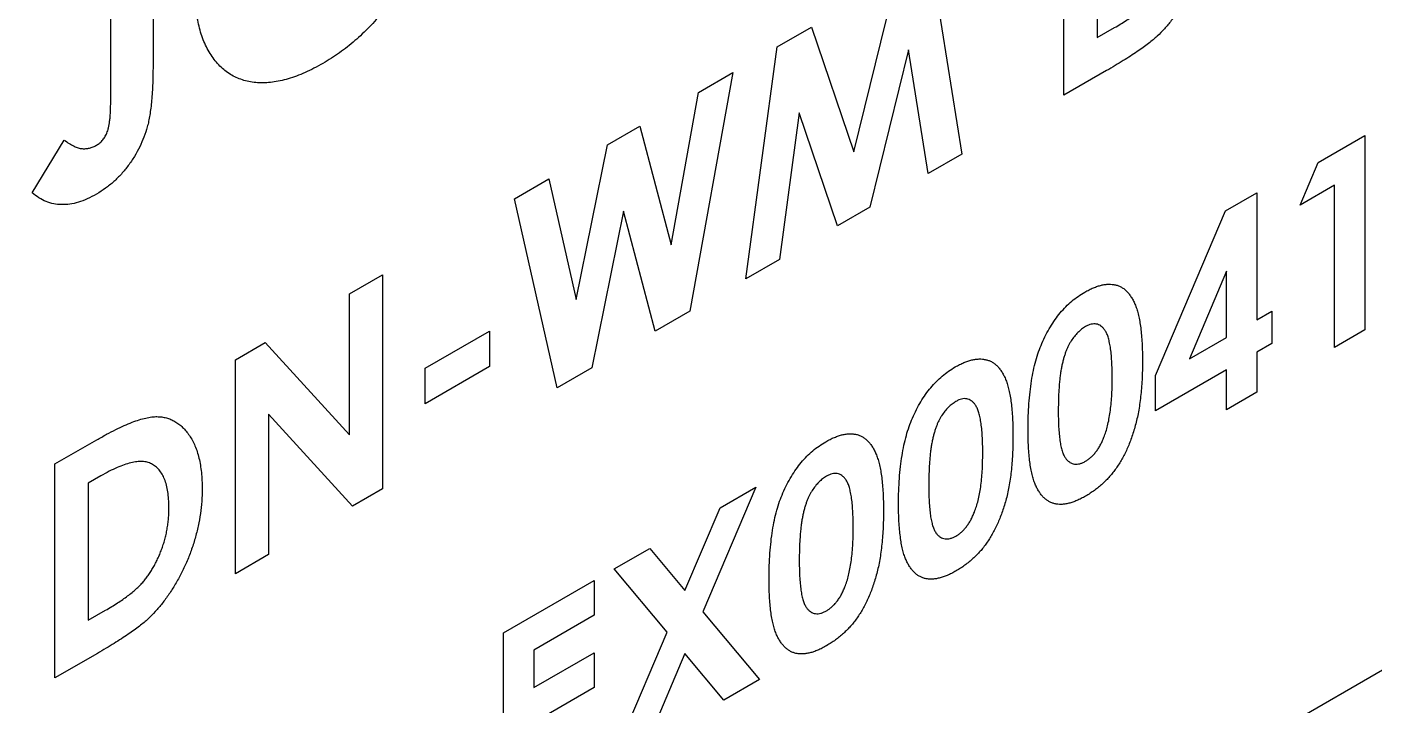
# Model space of a CAD drawing. Extents: x -3.9 to 19, y -12.2 to 0.
# Drawn here: x 12.648 to 13.827, y -10.62 to -10.027 of the extents above; entities that cross this region are included whole.
import ezdxf

# ---------------------------------------------------------------- set-up
doc = ezdxf.new("R2010")
doc.units = 0
doc.header["$LTSCALE"] = 0.5
doc.header["$MEASUREMENT"] = 0
doc.layers.add('Jig', color=41, linetype='CONTINUOUS', lineweight=13)

msp = doc.modelspace()

# ---------------------------------------------------------------- linework, layer by layer
at = {"layer": 'Jig', "linetype": 'Continuous', "lineweight": 25, "transparency": 16777216}
for p, q in [((12.758712, -9.90064), (12.758712, -10.058742)), ((13.555805, -10.08691), (13.555805, -9.899788)), ((12.721695, -10.090035), (12.721695, -9.922009)), ((13.584889, -9.916583), (13.584889, -10.036533)), ((13.439076, -9.967174), (13.466473, -10.13848)), ((13.371947, -10.136447), (13.40918, -9.984432)), ((13.304786, -10.044697), (13.334975, -10.02727)), ((13.334975, -10.02727), (13.371947, -10.136447)), ((13.584889, -10.036533), (13.600081, -10.027763)), ((13.277422, -10.247617), (13.304786, -10.044697)), ((13.419729, -10.047276), (13.386035, -10.184915)), ((13.437031, -10.155476), (13.419729, -10.047276)), ((13.593005, -10.065435), (13.555805, -10.08691)), ((13.265996, -10.067091), (13.228504, -10.275857)), ((13.235905, -10.084462), (13.265996, -10.067091)), ((13.211981, -10.217735), (13.235905, -10.084462)), ((13.324165, -10.102444), (13.306896, -10.230602)), ((13.357665, -10.201293), (13.324165, -10.102444)), ((13.156376, -10.130373), (13.184649, -10.114051)), ((13.184649, -10.114051), (13.211981, -10.217735)), ((13.778113, -10.145696), (13.818984, -10.122102)), ((13.818984, -10.122102), (13.818984, -10.292213)), ((12.652949, -10.172228), (12.68096, -10.126145)), ((13.128882, -10.265708), (13.156376, -10.130373)), ((13.466473, -10.13848), (13.437031, -10.155476)), ((13.762325, -10.183162), (13.778113, -10.145696)), ((13.074867, -10.177427), (13.104893, -10.160093)), ((13.104893, -10.160093), (13.128882, -10.265708)), ((13.696991, -10.188165), (13.724553, -10.172254)), ((13.724553, -10.172254), (13.724553, -10.28348)), ((13.792543, -10.165717), (13.762325, -10.183162)), ((13.792543, -10.307476), (13.792543, -10.165717)), ((11.904866, -11.703409), (14.556491, -10.172659)), ((13.112424, -10.342868), (13.074867, -10.177427)), ((13.170431, -10.188419), (13.14258, -10.325459)), ((13.19812, -10.293396), (13.170431, -10.188419)), ((13.386035, -10.184915), (13.357665, -10.201293)), ((13.635788, -10.332167), (13.696991, -10.188165)), ((13.306896, -10.230602), (13.277422, -10.247617)), ((13.698112, -10.240848), (13.665504, -10.317568)), ((13.698112, -10.298744), (13.698112, -10.240848)), ((12.930482, -10.260779), (12.959567, -10.243988)), ((12.959567, -10.243988), (12.959567, -10.43111)), ((12.930482, -10.383915), (12.930482, -10.260779)), ((13.228504, -10.275857), (13.19812, -10.293396)), ((13.724553, -10.28348), (13.737773, -10.275848)), ((13.737773, -10.275848), (13.737773, -10.3042)), ((12.996961, -10.325558), (13.053054, -10.293177)), ((13.053054, -10.293177), (13.053054, -10.324364)), ((13.665504, -10.317568), (13.698112, -10.298744)), ((13.818984, -10.292213), (13.792543, -10.307476)), ((12.830763, -10.318345), (12.856959, -10.303223)), ((12.856959, -10.303223), (12.930482, -10.383915)), ((13.737773, -10.3042), (13.724553, -10.311832)), ((13.724553, -10.311832), (13.724553, -10.346727)), ((12.830763, -10.505467), (12.830763, -10.318345)), ((13.053054, -10.324364), (12.996961, -10.356745)), ((12.996961, -10.356745), (12.996961, -10.325558)), ((13.14258, -10.325459), (13.112424, -10.342868)), ((13.698112, -10.327096), (13.635788, -10.363075)), ((13.635788, -10.363075), (13.635788, -10.332167)), ((13.698112, -10.36199), (13.698112, -10.327096)), ((13.724553, -10.346727), (13.698112, -10.36199)), ((12.859848, -10.365916), (12.859848, -10.488677)), ((12.933176, -10.446345), (12.859848, -10.365916)), ((12.672874, -10.409493), (12.709522, -10.388336)), ((12.672874, -10.596615), (12.672874, -10.409493)), ((12.71306, -10.41988), (12.701959, -10.426288)), ((12.701959, -10.426288), (12.701959, -10.546238)), ((12.959567, -10.43111), (12.933176, -10.446345)), ((13.286157, -10.429696), (13.239708, -10.538772)), ((13.254965, -10.447703), (13.286157, -10.429696)), ((13.224127, -10.52013), (13.254965, -10.447703)), ((12.859848, -10.488677), (12.830763, -10.505467)), ((13.162186, -10.501263), (13.193349, -10.483273)), ((13.193349, -10.483273), (13.224127, -10.52013)), ((13.208546, -10.556727), (13.162186, -10.501263)), ((13.065424, -10.557123), (13.144746, -10.511331)), ((13.144746, -10.511331), (13.144746, -10.541864)), ((12.701959, -10.546238), (12.71715, -10.537468)), ((13.144746, -10.541864), (13.091865, -10.572391)), ((13.239708, -10.538772), (13.289226, -10.598036)), ((13.065424, -10.727234), (13.065424, -10.557123)), ((13.158911, -10.673265), (13.208546, -10.556727)), ((13.091865, -10.572391), (13.091865, -10.605105)), ((12.710074, -10.57514), (12.672874, -10.596615)), ((13.091865, -10.605105), (13.144746, -10.574577)), ((13.144746, -10.574577), (13.144746, -10.60511)), ((13.224127, -10.575368), (13.190103, -10.655258)), ((13.258063, -10.616025), (13.224127, -10.575368)), ((13.144746, -10.60511), (13.091865, -10.635638)), ((13.289226, -10.598036), (13.258063, -10.616025))]:
    msp.add_line(p, q, dxfattribs=at)
for points, knots in [([(13.009899, -9.881819), (13.009861, -9.88445), (13.009787, -9.889708), (13.009109, -9.897864), (13.007984, -9.906174), (13.006448, -9.914611), (13.004522, -9.9232), (13.002066, -9.931949), (12.99919, -9.940846), (12.995967, -9.949816), (12.992346, -9.958728), (12.988447, -9.967439), (12.984327, -9.975903), (12.979894, -9.98409), (12.97522, -9.992005), (12.970293, -9.999634), (12.965097, -10.006991), (12.95966, -10.014098), (12.95395, -10.020871), (12.947998, -10.027332), (12.941815, -10.03347), (12.935383, -10.039289), (12.928715, -10.044763), (12.921812, -10.049863), (12.914669, -10.054743), (12.909825, -10.057623), (12.907358, -10.05909)], [0, 0, 0, 0, 0.04195372, 0.08383258, 0.12532245, 0.16681547, 0.20847518, 0.25064342, 0.29309367, 0.33644235, 0.37959375, 0.42165642, 0.4629884, 0.50371807, 0.54386324, 0.58360823, 0.62314292, 0.66301274, 0.70293171, 0.74288752, 0.78365169, 0.82485059, 0.86692569, 0.91006572, 0.95421246, 1, 1, 1, 1]), ([(13.684609, -9.921616), (13.684536, -9.925185), (13.684394, -9.932212), (13.683195, -9.943097), (13.681255, -9.953986), (13.678528, -9.964832), (13.675147, -9.975474), (13.671108, -9.985762), (13.666471, -9.995619), (13.661288, -10.004977), (13.655677, -10.013689), (13.649846, -10.021742), (13.643738, -10.028964), (13.638356, -10.034414), (13.633689, -10.038566), (13.629591, -10.041793), (13.624937, -10.04527), (13.619683, -10.048914), (13.613851, -10.052825), (13.607419, -10.056834), (13.600407, -10.061127), (13.595537, -10.063961), (13.593005, -10.065435)], [0, 0, 0, 0, 0.06577295, 0.1294779, 0.19143009, 0.25244567, 0.31178696, 0.36881755, 0.42409152, 0.47849211, 0.53139374, 0.58200397, 0.63120127, 0.67950301, 0.70556137, 0.73522172, 0.76913249, 0.80685832, 0.84892977, 0.89511666, 0.9454698, 1, 1, 1, 1]), ([(13.600081, -10.027763), (13.601889, -10.026716), (13.605365, -10.024702), (13.610385, -10.021454), (13.615026, -10.018423), (13.619277, -10.015301), (13.623169, -10.012311), (13.626647, -10.009268), (13.629785, -10.00637), (13.632542, -10.003394), (13.635068, -10.000378), (13.637406, -9.997203), (13.639664, -9.993874), (13.641798, -9.990354), (13.643816, -9.98667), (13.645708, -9.982816), (13.647497, -9.978785), (13.649139, -9.974588), (13.650638, -9.970256), (13.651969, -9.965839), (13.653072, -9.961338), (13.653989, -9.956768), (13.654645, -9.952136), (13.655187, -9.947388), (13.655466, -9.942592), (13.655504, -9.939417), (13.655524, -9.937806)], [0, 0, 0, 0, 0.06261465, 0.12042881, 0.17419949, 0.22372466, 0.26902845, 0.310765, 0.34811526, 0.38237811, 0.41475316, 0.44719543, 0.48004458, 0.51373864, 0.5479625, 0.58291781, 0.6193151, 0.65712355, 0.69568658, 0.73551372, 0.7758232, 0.81765226, 0.86074258, 0.90538693, 0.9519982, 1, 1, 1, 1]), ([(12.907358, -10.05909), (12.904727, -10.060567), (12.89951, -10.063495), (12.891796, -10.067169), (12.884306, -10.070206), (12.877038, -10.072621), (12.869975, -10.074483), (12.86313, -10.075653), (12.856515, -10.076162), (12.850112, -10.07611), (12.844002, -10.075386), (12.838199, -10.074057), (12.832734, -10.072075), (12.827552, -10.069556), (12.822774, -10.066298), (12.818221, -10.062596), (12.814115, -10.058092), (12.810278, -10.053111), (12.806869, -10.047564), (12.803888, -10.04159), (12.801346, -10.035227), (12.799342, -10.028382), (12.797714, -10.021204), (12.796549, -10.013607), (12.795892, -10.005567), (12.795783, -9.999972), (12.795729, -9.997155)], [0, 0, 0, 0, 0.04517288, 0.08954612, 0.13281276, 0.17510201, 0.21703018, 0.25838045, 0.29957632, 0.34070769, 0.3815383, 0.42194159, 0.46211527, 0.5024334, 0.54275152, 0.58340721, 0.62466273, 0.6667924, 0.70898836, 0.75068593, 0.79205511, 0.83320278, 0.87443934, 0.91587333, 0.95765594, 1, 1, 1, 1]), ([(12.758712, -10.058742), (12.758698, -10.061772), (12.758672, -10.067609), (12.75841, -10.076142), (12.758056, -10.084032), (12.757547, -10.091302), (12.756789, -10.098005), (12.755932, -10.104072), (12.754987, -10.109519), (12.75339, -10.115926), (12.750911, -10.123431), (12.747169, -10.132151), (12.74251, -10.140541), (12.737144, -10.14859), (12.731026, -10.156042), (12.724297, -10.16276), (12.716979, -10.168678), (12.71191, -10.171812), (12.709301, -10.173426)], [0, 0, 0, 0, 0.076405351, 0.147218026, 0.212058994, 0.27099949, 0.324170993, 0.371969815, 0.41410523, 0.450981256, 0.518077209, 0.583319666, 0.648756383, 0.715449883, 0.783134877, 0.852084922, 0.923847962, 1, 1, 1, 1]), ([(12.709342, -10.130656), (12.710331, -10.130026), (12.712233, -10.128814), (12.714847, -10.126031), (12.717052, -10.12276), (12.718503, -10.119625), (12.719428, -10.116742), (12.720006, -10.114138), (12.720554, -10.1111), (12.720994, -10.107675), (12.721325, -10.10382), (12.721491, -10.099615), (12.721692, -10.094921), (12.721694, -10.091721), (12.721695, -10.090035)], [0, 0, 0, 0, 0.08366061, 0.16085185, 0.23674446, 0.3196478, 0.36732551, 0.42620955, 0.49352409, 0.57302528, 0.66250602, 0.7645432, 0.87587812, 1, 1, 1, 1]), ([(12.68096, -10.126145), (12.682426, -10.127214), (12.685171, -10.129213), (12.689306, -10.131498), (12.693037, -10.133098), (12.696554, -10.133776), (12.699873, -10.133769), (12.703065, -10.133301), (12.706229, -10.132253), (12.70832, -10.13118), (12.709342, -10.130656)], [0, 0, 0, 0, 0.19118873, 0.35776552, 0.49958607, 0.61804467, 0.72179554, 0.81927216, 0.91167234, 1, 1, 1, 1]), ([(12.709301, -10.173426), (12.706582, -10.174898), (12.701219, -10.177803), (12.693354, -10.18071), (12.685794, -10.182456), (12.67858, -10.182835), (12.671611, -10.182116), (12.665015, -10.180042), (12.658654, -10.176875), (12.654883, -10.173803), (12.652949, -10.172228)], [0, 0, 0, 0, 0.1238731, 0.24432612, 0.36309192, 0.48280641, 0.60469074, 0.73101202, 0.8620339, 1, 1, 1, 1]), ([(13.573965, -10.259186), (13.575245, -10.258469), (13.577761, -10.25706), (13.581468, -10.255387), (13.585038, -10.254032), (13.588486, -10.253026), (13.591787, -10.252423), (13.594965, -10.252148), (13.597983, -10.252304), (13.600878, -10.252777), (13.60365, -10.253604), (13.606231, -10.25488), (13.60867, -10.256516), (13.610913, -10.258586), (13.613011, -10.261033), (13.614955, -10.26386), (13.616731, -10.267095), (13.61836, -10.270735), (13.619817, -10.274863), (13.621043, -10.279568), (13.622095, -10.28482), (13.622984, -10.290627), (13.623655, -10.297028), (13.624107, -10.304021), (13.624418, -10.311546), (13.624443, -10.316816), (13.624456, -10.319524)], [0, 0, 0, 0, 0.03663489, 0.07203398, 0.10662597, 0.14030569, 0.17361947, 0.20642567, 0.23906701, 0.27188288, 0.30483989, 0.33852903, 0.37261619, 0.40754825, 0.44371891, 0.48131151, 0.520113, 0.5609129, 0.6040246, 0.65007456, 0.69957223, 0.75236254, 0.80878872, 0.86895421, 0.93267472, 1, 1, 1, 1]), ([(13.536458, -10.303977), (13.537602, -10.301476), (13.539838, -10.296588), (13.543749, -10.289607), (13.54795, -10.283142), (13.552528, -10.277235), (13.557411, -10.271842), (13.562641, -10.267005), (13.568198, -10.262737), (13.572014, -10.260388), (13.573965, -10.259186)], [0, 0, 0, 0, 0.13231403, 0.25870001, 0.38091182, 0.50053487, 0.62092262, 0.74237577, 0.86828083, 1, 1, 1, 1]), ([(13.574614, -10.289344), (13.573457, -10.290076), (13.571189, -10.291509), (13.567897, -10.294463), (13.564794, -10.297883), (13.562433, -10.301204), (13.560666, -10.304102), (13.559431, -10.306514), (13.558241, -10.309098), (13.557189, -10.311884), (13.556196, -10.31484), (13.555226, -10.317998), (13.55443, -10.321335), (13.553648, -10.324893), (13.552964, -10.328711), (13.55239, -10.332809), (13.551878, -10.33724), (13.55152, -10.341952), (13.551187, -10.347016), (13.550948, -10.352404), (13.550848, -10.358086), (13.550816, -10.361978), (13.5508, -10.363987)], [0, 0, 0, 0, 0.0538337, 0.10554263, 0.15805417, 0.21198734, 0.24020689, 0.26979351, 0.3013431, 0.33460806, 0.37028444, 0.40808884, 0.44868135, 0.4920693, 0.53866416, 0.59037105, 0.64638778, 0.70719538, 0.77294677, 0.8436426, 0.91930836, 1, 1, 1, 1]), ([(13.598015, -10.334788), (13.598006, -10.332112), (13.597987, -10.326962), (13.597644, -10.319751), (13.597166, -10.313259), (13.596467, -10.307553), (13.595568, -10.302605), (13.594459, -10.29842), (13.593153, -10.294983), (13.591603, -10.292323), (13.589887, -10.290294), (13.588065, -10.288754), (13.58613, -10.287659), (13.584085, -10.286998), (13.581882, -10.286862), (13.579564, -10.287206), (13.577126, -10.288013), (13.575463, -10.288894), (13.574614, -10.289344)], [0, 0, 0, 0, 0.1121148, 0.21580184, 0.31020269, 0.39599293, 0.47341023, 0.54277842, 0.60454802, 0.65935727, 0.70876436, 0.75535551, 0.79868699, 0.84001684, 0.88020345, 0.91973335, 0.95904861, 1, 1, 1, 1]), ([(13.524359, -10.37891), (13.524384, -10.375123), (13.524433, -10.367816), (13.52505, -10.356944), (13.525955, -10.346701), (13.527285, -10.337025), (13.528929, -10.327947), (13.531035, -10.319435), (13.533432, -10.311486), (13.535474, -10.306418), (13.536458, -10.303977)], [0, 0, 0, 0, 0.16107112, 0.31078881, 0.44990382, 0.57837632, 0.69661721, 0.80598732, 0.9065617, 1, 1, 1, 1]), ([(13.423141, -10.369393), (13.424285, -10.366893), (13.426521, -10.362004), (13.430431, -10.355024), (13.434633, -10.348559), (13.439211, -10.342652), (13.444094, -10.337258), (13.449324, -10.332421), (13.454881, -10.328154), (13.458697, -10.325804), (13.460648, -10.324603)], [0, 0, 0, 0, 0.13231403, 0.25870001, 0.38091182, 0.50053487, 0.62092262, 0.74237577, 0.86828083, 1, 1, 1, 1]), ([(13.460648, -10.324603), (13.461927, -10.323886), (13.464444, -10.322476), (13.46815, -10.320804), (13.471721, -10.319449), (13.475169, -10.318443), (13.47847, -10.31784), (13.481648, -10.317565), (13.484665, -10.317721), (13.487561, -10.318193), (13.490332, -10.31902), (13.492914, -10.320297), (13.495353, -10.321932), (13.497596, -10.324003), (13.499693, -10.32645), (13.501638, -10.329277), (13.503414, -10.332512), (13.505043, -10.336152), (13.506499, -10.340279), (13.507726, -10.344984), (13.508778, -10.350236), (13.509666, -10.356043), (13.510338, -10.362445), (13.51079, -10.369437), (13.5111, -10.376962), (13.511126, -10.382233), (13.511139, -10.384941)], [0, 0, 0, 0, 0.03663489, 0.072033982, 0.106625971, 0.140305694, 0.17361947, 0.206425673, 0.239067006, 0.271882881, 0.304839889, 0.338529034, 0.372616188, 0.40754825, 0.443718906, 0.481311509, 0.520112998, 0.560912903, 0.604024601, 0.650074564, 0.699572228, 0.752362539, 0.808788717, 0.868954213, 0.93267472, 1, 1, 1, 1]), ([(13.624456, -10.319524), (13.624442, -10.322281), (13.624415, -10.327639), (13.62412, -10.335583), (13.623613, -10.343182), (13.622959, -10.350397), (13.622064, -10.357278), (13.621015, -10.363792), (13.619769, -10.36996), (13.618265, -10.375808), (13.616646, -10.381331), (13.614864, -10.386612), (13.612952, -10.391645), (13.610951, -10.396463), (13.608753, -10.401023), (13.606465, -10.405374), (13.603987, -10.409459), (13.601423, -10.413353), (13.598679, -10.417023), (13.595785, -10.420519), (13.592687, -10.423787), (13.589443, -10.426947), (13.585997, -10.42986), (13.582405, -10.432667), (13.578625, -10.435255), (13.576051, -10.436791), (13.574732, -10.437578)], [0, 0, 0, 0, 0.06849087, 0.13307654, 0.19382899, 0.25108286, 0.30440084, 0.35440834, 0.40129478, 0.44470068, 0.48569249, 0.52467648, 0.56230676, 0.59794658, 0.63247355, 0.66575204, 0.6979853, 0.72958622, 0.7608252, 0.79235508, 0.8243126, 0.85715627, 0.89092689, 0.92596044, 0.96206132, 1, 1, 1, 1]), ([(13.590756, -10.386107), (13.591352, -10.384504), (13.592601, -10.381145), (13.594047, -10.375857), (13.595264, -10.370133), (13.596311, -10.363922), (13.597027, -10.357295), (13.597644, -10.350158), (13.597942, -10.342603), (13.59799, -10.337461), (13.598015, -10.334788)], [0, 0, 0, 0, 0.08887073, 0.18635472, 0.29407765, 0.41223653, 0.54177814, 0.68270261, 0.83509635, 1, 1, 1, 1]), ([(13.461297, -10.354761), (13.46014, -10.355492), (13.457872, -10.356926), (13.45458, -10.35988), (13.451477, -10.363299), (13.449116, -10.366621), (13.447349, -10.369519), (13.446114, -10.371931), (13.444923, -10.374514), (13.443872, -10.3773), (13.442879, -10.380257), (13.441908, -10.383415), (13.441113, -10.386751), (13.440331, -10.39031), (13.439646, -10.394128), (13.439073, -10.398225), (13.43856, -10.402656), (13.438203, -10.407368), (13.437869, -10.412433), (13.437631, -10.41782), (13.437531, -10.423503), (13.437499, -10.427395), (13.437483, -10.429404)], [0, 0, 0, 0, 0.0538337, 0.10554263, 0.15805417, 0.21198734, 0.24020689, 0.26979351, 0.3013431, 0.33460806, 0.37028444, 0.40808884, 0.44868135, 0.4920693, 0.53866416, 0.59037105, 0.64638778, 0.70719538, 0.77294677, 0.8436426, 0.91930836, 1, 1, 1, 1]), ([(13.484698, -10.400204), (13.484688, -10.397529), (13.48467, -10.392379), (13.484327, -10.385167), (13.483849, -10.378676), (13.48315, -10.37297), (13.48225, -10.368021), (13.481142, -10.363836), (13.479835, -10.360399), (13.478286, -10.35774), (13.47657, -10.35571), (13.474748, -10.354171), (13.472812, -10.353075), (13.470767, -10.352414), (13.468565, -10.352279), (13.466247, -10.352623), (13.463808, -10.353429), (13.462145, -10.354311), (13.461297, -10.354761)], [0, 0, 0, 0, 0.1121148, 0.21580184, 0.31020269, 0.39599293, 0.47341023, 0.54277842, 0.60454802, 0.65935727, 0.70876436, 0.75535551, 0.79868699, 0.84001684, 0.88020345, 0.91973335, 0.95904861, 1, 1, 1, 1]), ([(12.709522, -10.388336), (12.712379, -10.38671), (12.717902, -10.383566), (12.725904, -10.379449), (12.733344, -10.375926), (12.740228, -10.373015), (12.746542, -10.370777), (12.752277, -10.36923), (12.757453, -10.368278), (12.762126, -10.367976), (12.766392, -10.368307), (12.770443, -10.36908), (12.77427, -10.370415), (12.777928, -10.372211), (12.78137, -10.374568), (12.784652, -10.37738), (12.787694, -10.380762), (12.790588, -10.384538), (12.793205, -10.388805), (12.795488, -10.393548), (12.797401, -10.398748), (12.798955, -10.404405), (12.800194, -10.410472), (12.80106, -10.416997), (12.801596, -10.423947), (12.80165, -10.428836), (12.801678, -10.431321)], [0, 0, 0, 0, 0.06014816, 0.11626708, 0.16865396, 0.21739897, 0.26243352, 0.3039327, 0.34225997, 0.37744134, 0.4114061, 0.44539835, 0.47976639, 0.51458448, 0.55021365, 0.58700091, 0.62466299, 0.66361546, 0.70345643, 0.74345016, 0.78401339, 0.82513254, 0.86726466, 0.91030647, 0.9544242, 1, 1, 1, 1]), ([(13.411042, -10.444327), (13.411067, -10.44054), (13.411116, -10.433233), (13.411733, -10.422361), (13.412638, -10.412118), (13.413968, -10.402442), (13.415612, -10.393363), (13.417718, -10.384851), (13.420115, -10.376903), (13.422157, -10.371834), (13.423141, -10.369393)], [0, 0, 0, 0, 0.16107112, 0.31078881, 0.44990382, 0.57837632, 0.69661721, 0.80598732, 0.9065617, 1, 1, 1, 1]), ([(13.5508, -10.363987), (13.550827, -10.366562), (13.550879, -10.371498), (13.551149, -10.378484), (13.551692, -10.384671), (13.552368, -10.390183), (13.553316, -10.3949), (13.554407, -10.398949), (13.555755, -10.402204), (13.557312, -10.404749), (13.559037, -10.406684), (13.560909, -10.408093), (13.562866, -10.409121), (13.564967, -10.40966), (13.567208, -10.409709), (13.56957, -10.409311), (13.572054, -10.408468), (13.573756, -10.407567), (13.574614, -10.407113)], [0, 0, 0, 0, 0.11073428, 0.21234119, 0.30550213, 0.38983484, 0.46669046, 0.53526185, 0.59676291, 0.65106572, 0.70103555, 0.74786027, 0.7918334, 0.83428401, 0.87533389, 0.91603475, 0.95765228, 1, 1, 1, 1]), ([(13.34733, -10.39002), (13.34861, -10.389303), (13.351127, -10.387893), (13.354833, -10.386221), (13.358403, -10.384866), (13.361851, -10.38386), (13.365152, -10.383257), (13.368331, -10.382981), (13.371348, -10.383138), (13.374243, -10.38361), (13.377015, -10.384437), (13.379597, -10.385714), (13.382036, -10.387349), (13.384279, -10.38942), (13.386376, -10.391866), (13.38832, -10.394693), (13.390097, -10.397929), (13.391726, -10.401569), (13.393182, -10.405696), (13.394409, -10.410401), (13.395461, -10.415653), (13.396349, -10.42146), (13.39702, -10.427862), (13.397473, -10.434854), (13.397783, -10.442379), (13.397808, -10.44765), (13.397821, -10.450357)], [0, 0, 0, 0, 0.03663489, 0.07203398, 0.10662597, 0.14030569, 0.17361947, 0.20642567, 0.23906701, 0.27188288, 0.30483989, 0.33852903, 0.37261619, 0.40754825, 0.44371891, 0.48131151, 0.520113, 0.5609129, 0.6040246, 0.65007456, 0.69957223, 0.75236254, 0.80878872, 0.86895421, 0.93267472, 1, 1, 1, 1]), ([(13.574732, -10.437578), (13.573413, -10.438313), (13.57083, -10.439753), (13.56704, -10.441541), (13.563428, -10.442886), (13.559955, -10.443963), (13.556645, -10.444596), (13.553482, -10.444898), (13.55049, -10.444812), (13.547662, -10.444354), (13.545006, -10.443489), (13.542482, -10.442267), (13.540094, -10.440691), (13.53788, -10.438708), (13.535803, -10.436382), (13.533885, -10.43366), (13.532127, -10.430548), (13.530474, -10.42707), (13.529037, -10.423067), (13.527759, -10.41853), (13.526711, -10.413373), (13.525869, -10.407612), (13.525197, -10.401282), (13.524696, -10.394377), (13.5244, -10.386875), (13.524373, -10.381617), (13.524359, -10.37891)], [0, 0, 0, 0, 0.03821734, 0.0748672, 0.11015808, 0.14445393, 0.17807973, 0.21117077, 0.24368705, 0.27587173, 0.30837552, 0.34126332, 0.37515034, 0.40965526, 0.44515737, 0.48207347, 0.52057576, 0.56055368, 0.60310758, 0.64868871, 0.69794768, 0.75076777, 0.8073094, 0.86765557, 0.93186122, 1, 1, 1, 1]), ([(13.309823, -10.43481), (13.310967, -10.43231), (13.313204, -10.427421), (13.317114, -10.42044), (13.321315, -10.413976), (13.325894, -10.408068), (13.330777, -10.402675), (13.336006, -10.397838), (13.341563, -10.393571), (13.345379, -10.391221), (13.34733, -10.39002)], [0, 0, 0, 0, 0.13231403, 0.25870001, 0.38091182, 0.50053487, 0.62092262, 0.74237577, 0.86828083, 1, 1, 1, 1]), ([(13.511139, -10.384941), (13.511125, -10.387698), (13.511097, -10.393055), (13.510803, -10.401), (13.510296, -10.408599), (13.509642, -10.415814), (13.508747, -10.422695), (13.507698, -10.429208), (13.506452, -10.435377), (13.504947, -10.441224), (13.503329, -10.446747), (13.501547, -10.452028), (13.499634, -10.457061), (13.497634, -10.46188), (13.495436, -10.46644), (13.493147, -10.470791), (13.490669, -10.474875), (13.488105, -10.47877), (13.485362, -10.48244), (13.482467, -10.485936), (13.47937, -10.489204), (13.476126, -10.492364), (13.47268, -10.495277), (13.469087, -10.498084), (13.465307, -10.500672), (13.462734, -10.502208), (13.461415, -10.502995)], [0, 0, 0, 0, 0.068490874, 0.13307654, 0.193828987, 0.251082857, 0.304400837, 0.354408344, 0.401294782, 0.444700685, 0.485692492, 0.524676484, 0.562306759, 0.597946585, 0.632473549, 0.665752043, 0.6979853, 0.729586224, 0.760825197, 0.79235508, 0.824312604, 0.857156272, 0.890926887, 0.925960443, 0.962061323, 1, 1, 1, 1]), ([(13.574614, -10.407113), (13.575443, -10.406607), (13.577065, -10.405615), (13.579431, -10.40368), (13.581669, -10.401464), (13.583771, -10.398943), (13.585745, -10.396141), (13.587582, -10.393055), (13.589268, -10.389674), (13.59025, -10.38732), (13.590756, -10.386107)], [0, 0, 0, 0, 0.12403543, 0.24284595, 0.36034168, 0.47904243, 0.59933411, 0.72548848, 0.85854943, 1, 1, 1, 1]), ([(12.757304, -10.409332), (12.756099, -10.408809), (12.753637, -10.407743), (12.749316, -10.407256), (12.744553, -10.407386), (12.739242, -10.408376), (12.733432, -10.410088), (12.727089, -10.412617), (12.720247, -10.415838), (12.715507, -10.418504), (12.71306, -10.41988)], [0, 0, 0, 0, 0.10166348, 0.20763614, 0.31874457, 0.43667994, 0.56350665, 0.69868121, 0.84444656, 1, 1, 1, 1]), ([(13.477439, -10.451523), (13.478034, -10.449921), (13.479284, -10.446561), (13.480729, -10.441274), (13.481946, -10.43555), (13.482994, -10.429339), (13.48371, -10.422712), (13.484327, -10.415574), (13.484625, -10.40802), (13.484673, -10.402877), (13.484698, -10.400204)], [0, 0, 0, 0, 0.08887073, 0.18635472, 0.29407765, 0.41223653, 0.54177814, 0.68270261, 0.83509635, 1, 1, 1, 1]), ([(12.772593, -10.447511), (12.772554, -10.445082), (12.772479, -10.440346), (12.77175, -10.433804), (12.770564, -10.427933), (12.768871, -10.422784), (12.766737, -10.418304), (12.764066, -10.414596), (12.760973, -10.411505), (12.758526, -10.410056), (12.757304, -10.409332)], [0, 0, 0, 0, 0.14227669, 0.27742851, 0.40647715, 0.53059507, 0.65014292, 0.7668507, 0.88350209, 1, 1, 1, 1]), ([(13.371381, -10.465621), (13.371371, -10.462945), (13.371352, -10.457795), (13.371009, -10.450584), (13.370531, -10.444093), (13.369832, -10.438386), (13.368933, -10.433438), (13.367825, -10.429253), (13.366518, -10.425816), (13.364968, -10.423157), (13.363252, -10.421127), (13.36143, -10.419587), (13.359495, -10.418492), (13.35745, -10.417831), (13.355247, -10.417695), (13.352929, -10.41804), (13.350491, -10.418846), (13.348828, -10.419728), (13.34798, -10.420178)], [0, 0, 0, 0, 0.1121148, 0.21580184, 0.31020269, 0.39599293, 0.47341023, 0.54277842, 0.60454802, 0.65935727, 0.70876436, 0.75535551, 0.79868699, 0.84001684, 0.88020345, 0.91973335, 0.95904861, 1, 1, 1, 1]), ([(12.801678, -10.431321), (12.801606, -10.43489), (12.801463, -10.441918), (12.800264, -10.452802), (12.798325, -10.463691), (12.795597, -10.474537), (12.792217, -10.485179), (12.788178, -10.495467), (12.78354, -10.505324), (12.778358, -10.514682), (12.772746, -10.523394), (12.766915, -10.531447), (12.760807, -10.538669), (12.755425, -10.544119), (12.750758, -10.548271), (12.746661, -10.551498), (12.742006, -10.554975), (12.736752, -10.558619), (12.73092, -10.56253), (12.724488, -10.566539), (12.717476, -10.570832), (12.712606, -10.573666), (12.710074, -10.57514)], [0, 0, 0, 0, 0.06577295, 0.1294779, 0.19143009, 0.25244567, 0.31178696, 0.36881755, 0.42409152, 0.47849211, 0.53139374, 0.58200397, 0.63120127, 0.67950301, 0.70556137, 0.73522172, 0.76913249, 0.80685832, 0.84892977, 0.89511666, 0.9454698, 1, 1, 1, 1]), ([(13.34798, -10.420178), (13.346823, -10.420909), (13.344554, -10.422342), (13.341263, -10.425296), (13.338159, -10.428716), (13.335798, -10.432038), (13.334031, -10.434935), (13.332797, -10.437347), (13.331606, -10.439931), (13.330554, -10.442717), (13.329561, -10.445673), (13.328591, -10.448832), (13.327795, -10.452168), (13.327014, -10.455726), (13.326329, -10.459544), (13.325755, -10.463642), (13.325243, -10.468073), (13.324885, -10.472785), (13.324552, -10.47785), (13.324313, -10.483237), (13.324213, -10.48892), (13.324182, -10.492812), (13.324165, -10.49482)], [0, 0, 0, 0, 0.0538337, 0.10554263, 0.15805417, 0.21198734, 0.24020689, 0.26979351, 0.3013431, 0.33460806, 0.37028444, 0.40808884, 0.44868135, 0.4920693, 0.53866416, 0.59037105, 0.64638778, 0.70719538, 0.77294677, 0.8436426, 0.91930836, 1, 1, 1, 1]), ([(13.437483, -10.429404), (13.437509, -10.431978), (13.437561, -10.436915), (13.437832, -10.443901), (13.438375, -10.450087), (13.43905, -10.455599), (13.439999, -10.460317), (13.44109, -10.464366), (13.442437, -10.46762), (13.443995, -10.470166), (13.44572, -10.4721), (13.447592, -10.47351), (13.449548, -10.474538), (13.451649, -10.475077), (13.45389, -10.475126), (13.456252, -10.474728), (13.458737, -10.473884), (13.460439, -10.472984), (13.461297, -10.47253)], [0, 0, 0, 0, 0.11073428, 0.21234119, 0.30550213, 0.38983484, 0.46669046, 0.53526185, 0.59676291, 0.65106572, 0.70103555, 0.74786027, 0.7918334, 0.83428401, 0.87533389, 0.91603475, 0.95765228, 1, 1, 1, 1]), ([(13.297725, -10.509744), (13.29775, -10.505957), (13.297798, -10.498649), (13.298415, -10.487777), (13.299321, -10.477534), (13.30065, -10.467858), (13.302295, -10.45878), (13.3044, -10.450268), (13.306797, -10.442319), (13.30884, -10.437251), (13.309823, -10.43481)], [0, 0, 0, 0, 0.16107112, 0.31078881, 0.44990382, 0.57837632, 0.69661721, 0.80598732, 0.9065617, 1, 1, 1, 1]), ([(12.71715, -10.537468), (12.718958, -10.536421), (12.722434, -10.534407), (12.727454, -10.531159), (12.732095, -10.528128), (12.736347, -10.525006), (12.740238, -10.522016), (12.743717, -10.518973), (12.746854, -10.516075), (12.749612, -10.513099), (12.752137, -10.510083), (12.754476, -10.506908), (12.756733, -10.503579), (12.758867, -10.500059), (12.760886, -10.496375), (12.762777, -10.492521), (12.764566, -10.48849), (12.766208, -10.484293), (12.767708, -10.479961), (12.769038, -10.475544), (12.770142, -10.471043), (12.771059, -10.466473), (12.771714, -10.461841), (12.772256, -10.457093), (12.772535, -10.452297), (12.772574, -10.449122), (12.772593, -10.447511)], [0, 0, 0, 0, 0.06261465, 0.12042881, 0.17419949, 0.22372466, 0.26902845, 0.310765, 0.34811526, 0.38237811, 0.41475316, 0.44719543, 0.48004458, 0.51373864, 0.5479625, 0.58291781, 0.6193151, 0.65712355, 0.69568658, 0.73551372, 0.7758232, 0.81765226, 0.86074258, 0.90538693, 0.9519982, 1, 1, 1, 1]), ([(13.397821, -10.450357), (13.397807, -10.453115), (13.39778, -10.458472), (13.397486, -10.466417), (13.396978, -10.474016), (13.396325, -10.48123), (13.395429, -10.488112), (13.394381, -10.494625), (13.393135, -10.500794), (13.39163, -10.506641), (13.390011, -10.512164), (13.38823, -10.517445), (13.386317, -10.522478), (13.384316, -10.527297), (13.382118, -10.531857), (13.37983, -10.536208), (13.377352, -10.540292), (13.374788, -10.544186), (13.372045, -10.547856), (13.36915, -10.551352), (13.366052, -10.55462), (13.362808, -10.55778), (13.359363, -10.560694), (13.35577, -10.563501), (13.35199, -10.566088), (13.349416, -10.567624), (13.348098, -10.568411)], [0, 0, 0, 0, 0.068490874, 0.13307654, 0.193828987, 0.251082857, 0.304400837, 0.354408344, 0.401294782, 0.444700685, 0.485692492, 0.524676484, 0.562306759, 0.597946585, 0.632473549, 0.665752043, 0.6979853, 0.729586224, 0.760825197, 0.79235508, 0.824312604, 0.857156272, 0.890926887, 0.925960443, 0.962061323, 1, 1, 1, 1]), ([(13.461415, -10.502995), (13.460096, -10.50373), (13.457513, -10.50517), (13.453722, -10.506957), (13.450111, -10.508303), (13.446638, -10.50938), (13.443328, -10.510013), (13.440165, -10.510315), (13.437173, -10.510229), (13.434345, -10.50977), (13.431689, -10.508905), (13.429164, -10.507683), (13.426777, -10.506108), (13.424563, -10.504125), (13.422486, -10.501799), (13.420568, -10.499077), (13.41881, -10.495964), (13.417156, -10.492487), (13.41572, -10.488484), (13.414441, -10.483947), (13.413394, -10.47879), (13.412552, -10.473029), (13.411879, -10.466698), (13.411379, -10.459793), (13.411083, -10.452292), (13.411056, -10.447034), (13.411042, -10.444327)], [0, 0, 0, 0, 0.03821734, 0.0748672, 0.11015808, 0.14445393, 0.17807973, 0.21117077, 0.24368705, 0.27587173, 0.30837552, 0.34126332, 0.37515034, 0.40965526, 0.44515737, 0.48207347, 0.52057576, 0.56055368, 0.60310758, 0.64868871, 0.69794768, 0.75076777, 0.8073094, 0.86765557, 0.93186122, 1, 1, 1, 1]), ([(13.461297, -10.47253), (13.462126, -10.472023), (13.463748, -10.471031), (13.466114, -10.469097), (13.468351, -10.466881), (13.470454, -10.46436), (13.472428, -10.461557), (13.474265, -10.458472), (13.475951, -10.45509), (13.476933, -10.452736), (13.477439, -10.451523)], [0, 0, 0, 0, 0.124035433, 0.242845955, 0.360341682, 0.479042432, 0.59933411, 0.725488476, 0.858549429, 1, 1, 1, 1]), ([(13.364121, -10.51694), (13.364717, -10.515338), (13.365966, -10.511978), (13.367412, -10.506691), (13.368629, -10.500967), (13.369676, -10.494755), (13.370393, -10.488128), (13.37101, -10.480991), (13.371307, -10.473437), (13.371356, -10.468294), (13.371381, -10.465621)], [0, 0, 0, 0, 0.08887073, 0.18635472, 0.29407765, 0.41223653, 0.54177814, 0.68270261, 0.83509635, 1, 1, 1, 1]), ([(13.324165, -10.49482), (13.324192, -10.497395), (13.324244, -10.502332), (13.324515, -10.509318), (13.325058, -10.515504), (13.325733, -10.521016), (13.326681, -10.525734), (13.327773, -10.529783), (13.32912, -10.533037), (13.330678, -10.535583), (13.332402, -10.537517), (13.334275, -10.538927), (13.336231, -10.539954), (13.338332, -10.540493), (13.340573, -10.540542), (13.342935, -10.540144), (13.34542, -10.539301), (13.347121, -10.538401), (13.34798, -10.537947)], [0, 0, 0, 0, 0.11073428, 0.21234119, 0.30550213, 0.38983484, 0.46669046, 0.53526185, 0.59676291, 0.65106572, 0.70103555, 0.74786027, 0.7918334, 0.83428401, 0.87533389, 0.91603475, 0.95765228, 1, 1, 1, 1]), ([(13.348098, -10.568411), (13.346779, -10.569146), (13.344195, -10.570586), (13.340405, -10.572374), (13.336793, -10.57372), (13.333321, -10.574796), (13.330011, -10.57543), (13.326848, -10.575731), (13.323856, -10.575645), (13.321027, -10.575187), (13.318371, -10.574322), (13.315847, -10.5731), (13.31346, -10.571525), (13.311246, -10.569542), (13.309169, -10.567216), (13.307251, -10.564494), (13.305492, -10.561381), (13.303839, -10.557903), (13.302402, -10.553901), (13.301124, -10.549364), (13.300077, -10.544206), (13.299234, -10.538446), (13.298562, -10.532115), (13.298062, -10.52521), (13.297765, -10.517709), (13.297738, -10.512451), (13.297725, -10.509744)], [0, 0, 0, 0, 0.03821734, 0.0748672, 0.11015808, 0.14445393, 0.17807973, 0.21117077, 0.24368705, 0.27587173, 0.30837552, 0.34126332, 0.37515034, 0.40965526, 0.44515737, 0.48207347, 0.52057576, 0.56055368, 0.60310758, 0.64868871, 0.69794768, 0.75076777, 0.8073094, 0.86765557, 0.93186122, 1, 1, 1, 1]), ([(13.34798, -10.537947), (13.348808, -10.53744), (13.350431, -10.536448), (13.352797, -10.534514), (13.355034, -10.532298), (13.357136, -10.529777), (13.359111, -10.526974), (13.360948, -10.523888), (13.362633, -10.520507), (13.363615, -10.518153), (13.364121, -10.51694)], [0, 0, 0, 0, 0.12403543, 0.24284595, 0.36034168, 0.47904243, 0.59933411, 0.72548848, 0.85854943, 1, 1, 1, 1])]:
    msp.add_open_spline(points, degree=3, knots=knots, dxfattribs=at)

doc.saveas('drawing.dxf')
